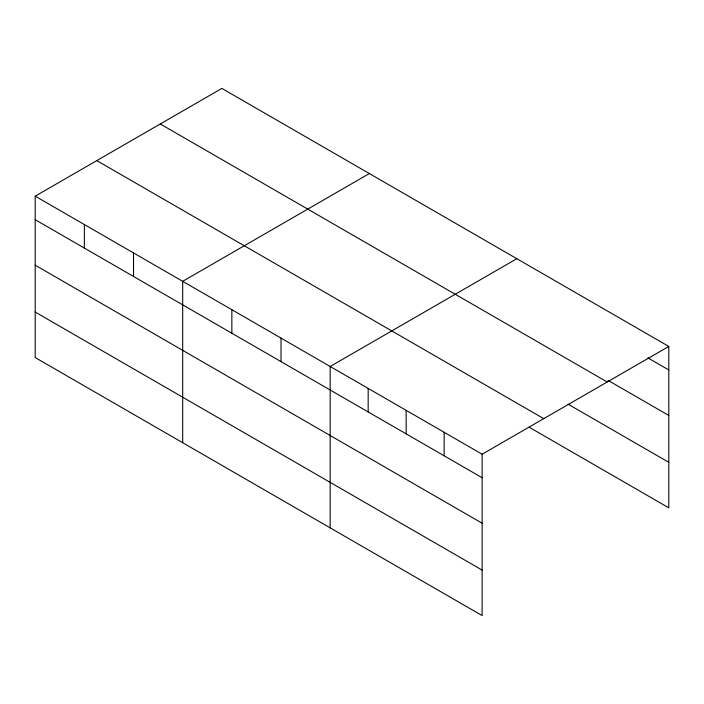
<?xml version="1.0" encoding="UTF-8"?>
<svg xmlns="http://www.w3.org/2000/svg" width="704" height="704" viewBox="0 0 704 704"><rect width="100%" height="100%" fill="white"/><g stroke="black" fill="none" stroke-linecap="round" stroke-linejoin="round"><path stroke-width="1.06" d="M482.134 523.23L482.134 454.212L35.2 196.17L35.2 357.562L482.134 615.595L482.134 523.23L35.2 265.188M529.188 427.222L668.8 507.83L668.8 346.438L221.866 88.405L35.2 196.17M369.354 173.554L182.688 281.327L182.688 442.71M516.842 258.702L330.176 366.476L330.176 527.868M482.134 454.212L668.8 346.438M647.909 357.896L668.8 369.961M608.018 380.362L668.8 415.457M160.266 123.966L607.2 381.999M568.128 404.21L668.8 462.334M96.8 160.609L543.734 418.642M35.2 219.692L482.134 477.734M35.2 312.066L482.134 570.099M444.145 432.274L444.145 455.796M406.155 410.344L406.155 433.866M368.166 388.406L368.166 411.937M281.019 338.087L281.019 361.618M231.854 309.707L231.854 333.23M133.522 252.938L133.522 276.461M84.366 224.558L84.366 248.081"/></g></svg>
